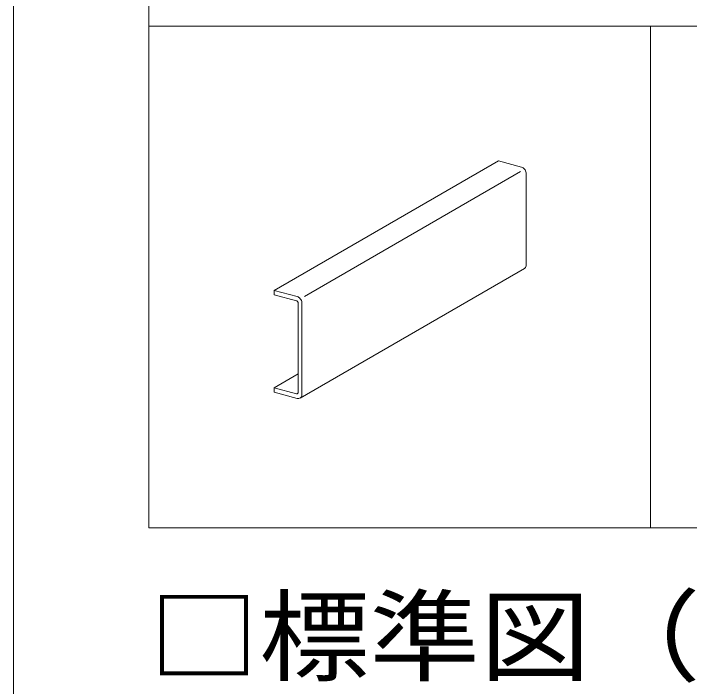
# Model space of a CAD drawing. Units: millimetres on the paper, enlarged 40 times. Extents: x -7800 to 7800, y -5387 to 5300.
# Drawn here: x -7800 to -6991, y 1071 to 1875 of the extents above; entities that cross this region are included whole.
import ezdxf
from ezdxf.enums import TextEntityAlignment as Align

# ---------------------------------------------------------------- set-up
doc = ezdxf.new("R2010")
doc.units = ezdxf.units.MM
doc.header["$LTSCALE"] = 40
doc.layers.add('0-4_ブレース・補強材', color=4, linetype='Continuous', lineweight=9)
doc.layers.add('F-3_野縁受け', color=7, linetype='Continuous', lineweight=18)
doc.layers.add('F-6_文字', color=7, linetype='Continuous')
doc.styles.add('ＭＳ ゴシック', font='')
doc.styles.get('ＭＳ ゴシック').set_extended_font_data('MS Gothic')

msp = doc.modelspace()

# ---------------------------------------------------------------- linework, layer by layer
at = {"layer": '0-4_ブレース・補強材'}
for p, q in [((-7488.36, 1544.24), (-7220.06, 1699.14)), ((-7192.25, 1691.68), (-7220.06, 1699.14)), ((-7451.99, 1537.01), (-7193.48, 1686.27)), ((-7186.68, 1574.99), (-7186.68, 1683.79)), ((-7457.25, 1415.54), (-7188.95, 1570.44)), ((-7488.36, 1544.24), (-7488.36, 1540.4)), ((-7459.43, 1528.8), (-7459.43, 1422.56)), ((-7454.98, 1420.09), (-7454.98, 1528.89)), ((-7488.36, 1427.76), (-7459.43, 1444.46)), ((-7488.36, 1426.48), (-7488.36, 1422.64))]:
    msp.add_line(p, q, dxfattribs=at)
for points in [[(-7186.68, 1683.79), (-7186.77, 1684.93), (-7187.02, 1686.07), (-7187.43, 1687.19), (-7187.98, 1688.26), (-7188.67, 1689.23), (-7189.46, 1690.08), (-7190.34, 1690.79), (-7191.28, 1691.33), (-7192.25, 1691.68)], [(-7188.95, 1570.44), (-7188.22, 1570.98), (-7187.62, 1571.69), (-7187.15, 1572.55), (-7186.84, 1573.52), (-7186.69, 1574.58), (-7186.68, 1574.99)], [(-7460.54, 1536.78), (-7488.36, 1544.24), (-7488.36, 1539.12), (-7461.66, 1531.96)], [(-7454.98, 1528.89), (-7455.06, 1530.03), (-7455.31, 1531.17), (-7455.72, 1532.29), (-7456.28, 1533.35), (-7456.97, 1534.33), (-7457.76, 1535.18), (-7458.64, 1535.89), (-7459.58, 1536.43), (-7460.54, 1536.78)], [(-7459.43, 1528.8), (-7459.46, 1529.26), (-7459.56, 1529.72), (-7459.73, 1530.16), (-7459.95, 1530.59), (-7460.22, 1530.98), (-7460.54, 1531.32), (-7460.89, 1531.6), (-7461.27, 1531.82), (-7461.66, 1531.96)], [(-7460.54, 1415.18), (-7488.36, 1422.64), (-7488.36, 1427.76), (-7461.66, 1420.6)], [(-7461.65, 1420.6), (-7461.27, 1420.54), (-7460.89, 1420.55), (-7460.54, 1420.65), (-7460.22, 1420.82), (-7459.95, 1421.06), (-7459.73, 1421.36), (-7459.56, 1421.72), (-7459.46, 1422.13), (-7459.43, 1422.56)], [(-7460.54, 1415.18), (-7459.58, 1415.02), (-7458.64, 1415.06), (-7457.76, 1415.29), (-7456.97, 1415.72), (-7456.28, 1416.33), (-7455.72, 1417.09), (-7455.31, 1417.99), (-7455.06, 1419), (-7454.98, 1420.09)]]:
    msp.add_lwpolyline(points, dxfattribs=at)
at = {"layer": 'F-3_野縁受け', "color": 3}
for p, q in [((-7800, 5300), (-7800, -5300)), ((-7638.18, 5100.25), (-7638.18, 1260.25)), ((-7638.18, 1860.25), (-78.18, 1860.25)), ((-7638.18, 1260.25), (-78.18, 1260.25))]:
    msp.add_line(p, q, dxfattribs=at)
at = {"layer": 'F-3_野縁受け', "color": 4, "lineweight": 9}
msp.add_line((-7038.18, 1860.25), (-7038.18, 1260.25), dxfattribs=at)

# ---------------------------------------------------------------- texts
at = {"layer": 'F-6_文字', "style": 'ＭＳ ゴシック', "width": 1.1}
msp.add_text('□標準図（断面図）', height=87.98, dxfattribs=at).set_placement((-7638.18, 1060.25), align=Align.BOTTOM_LEFT)

doc.saveas('drawing.dxf')
